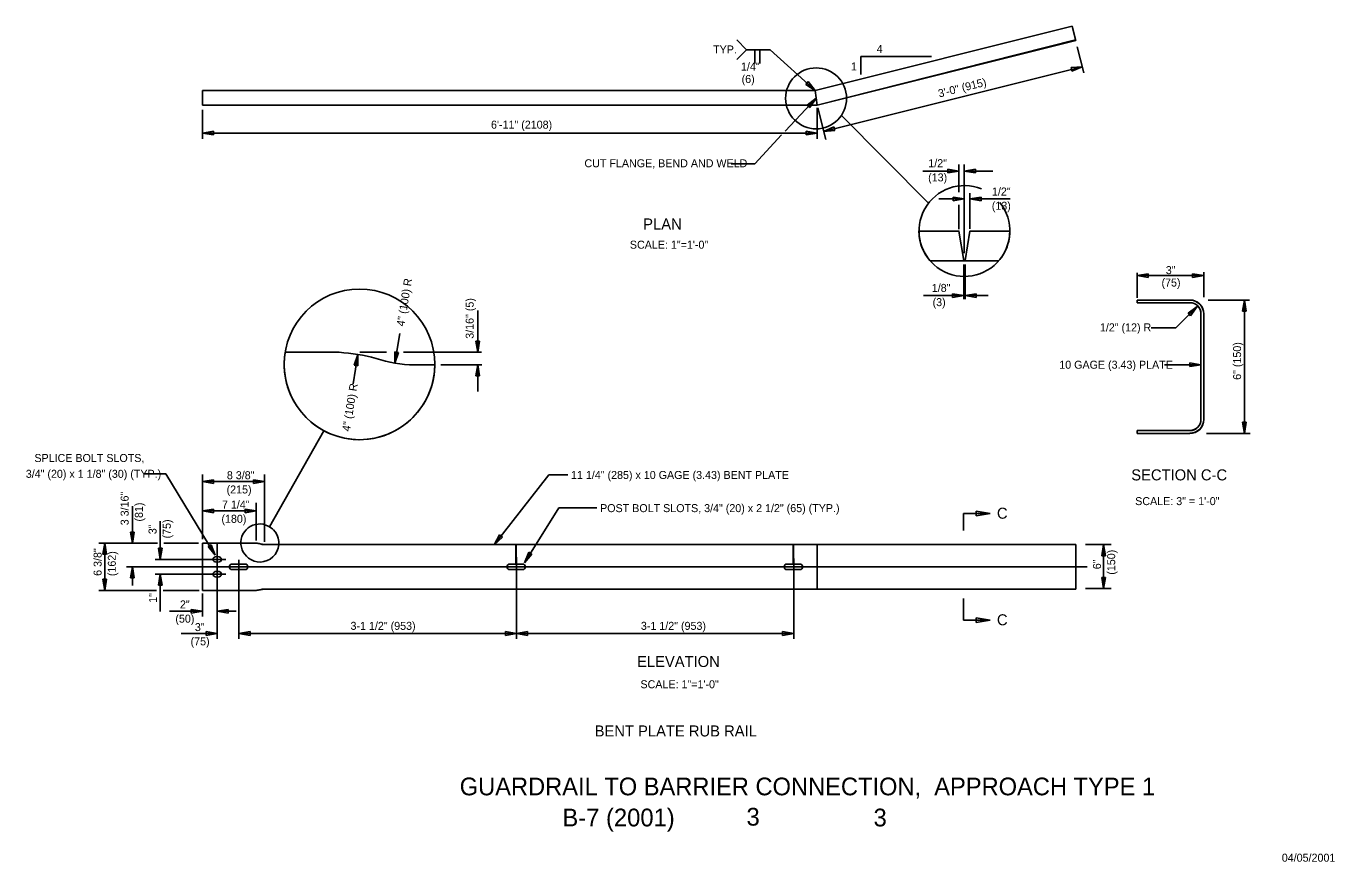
# Model space of a CAD drawing. Extents: x 1.7 to 16.4, y 0.2 to 9.6.
import ezdxf

# ---------------------------------------------------------------- set-up
doc = ezdxf.new("R2010")
doc.units = 0
for name, color, linetype in [('SD_P_Center Lines', 7, 'Continuous'), ('SD_P_Dimension Lines', 7, 'Continuous'), ('SD_P_Dimension Text', 7, 'Continuous'), ('SD_P_Frame', 7, 'Continuous'), ('SD_P_Prop Object Lines', 7, 'Continuous'), ('SD_P_Shading', 7, 'Continuous'), ('SD_P_Subtitles', 7, 'Continuous'), ('SD_X_Exist Hidden Lines', 7, 'Continuous')]:
    doc.layers.add(name, color=color, linetype=linetype)

msp = doc.modelspace()

# ---------------------------------------------------------------- linework, layer by layer
at = {"layer": 'SD_P_Center Lines'}
for p, q in [((10.846, 8.627), (11.825, 7.64)), ((12.227, 7.075), (12.227, 8.074)), ((4.411, 4), (5.022, 5.08)), ((3.823, 3.712), (3.823, 2.739)), ((2.802, 3.549), (13.608, 3.549)), ((3.919, 3.633), (3.125, 3.633)), ((4.068, 3.626), (4.068, 2.739)), ((7.19, 3.657), (7.19, 2.739)), ((10.308, 3.644), (10.308, 2.739)), ((3.919, 3.466), (3.125, 3.466))]:
    msp.add_line(p, q, dxfattribs=at)
for centre, radius in [((10.56, 8.818), 0.343), ((5.424, 5.826), 0.847)]:
    msp.add_circle(centre, radius, dxfattribs=at)
for centre, radius, start, end in [((12.228, 7.326), 0.511, 67.9343, 38.743), ((4.301, 3.819), 0.212, 46.2325, 242.2321), ((4.305, 3.815), 0.212, 240.7825, 46.0192)]:
    msp.add_arc(centre, radius, start, end, dxfattribs=at)
at = {"layer": 'SD_P_Dimension Lines'}
for p, q in [((9.778, 9.365), (9.667, 9.477)), ((9.778, 9.365), (9.667, 9.254)), ((10.044, 9.365), (9.778, 9.365)), ((9.871, 9.365), (9.871, 9.211)), ((9.926, 9.365), (9.926, 9.211)), ((10.551, 8.907), (10.044, 9.365)), ((11.064, 9.29), (11.857, 9.29)), ((11.064, 9.29), (11.064, 9.085)), ((13.498, 9.399), (13.571, 9.105)), ((10.644, 8.446), (13.554, 9.174)), ((13.554, 9.174), (13.428, 9.164)), ((13.428, 9.164), (13.438, 9.123)), ((13.438, 9.123), (13.554, 9.174)), ((10.472, 9.006), (10.444, 8.975)), ((10.551, 8.907), (10.472, 9.006)), ((10.444, 8.975), (10.551, 8.907)), ((3.657, 8.69), (3.657, 8.363)), ((10.559, 8.82), (10.213, 8.449)), ((10.559, 8.82), (10.458, 8.743)), ((10.458, 8.743), (10.489, 8.714)), ((10.489, 8.714), (10.559, 8.82)), ((10.572, 8.711), (10.572, 8.363)), ((10.578, 8.711), (10.668, 8.354)), ((3.782, 8.449), (3.657, 8.428)), ((3.782, 8.449), (3.657, 8.428)), ((3.657, 8.428), (10.572, 8.428)), ((3.657, 8.428), (3.782, 8.407)), ((3.657, 8.428), (3.782, 8.407)), ((3.782, 8.407), (3.782, 8.449)), ((3.782, 8.407), (3.782, 8.449)), ((10.171, 8.406), (9.87, 8.083)), ((10.572, 8.428), (10.447, 8.449)), ((10.447, 8.449), (10.447, 8.407)), ((10.447, 8.407), (10.572, 8.428)), ((10.76, 8.497), (10.644, 8.446)), ((10.644, 8.446), (10.77, 8.456)), ((10.77, 8.456), (10.76, 8.497)), ((9.87, 8.083), (9.603, 8.083)), ((12.166, 8), (11.759, 8)), ((12.166, 8), (12.041, 8.021)), ((12.041, 8.021), (12.041, 7.979)), ((12.041, 7.979), (12.166, 8)), ((12.166, 7.763), (12.166, 8.074)), ((12.352, 8.021), (12.227, 8)), ((12.227, 8), (12.549, 8)), ((12.227, 8), (12.352, 7.979)), ((12.352, 7.979), (12.352, 8.021)), ((11.94, 7.687), (12.227, 7.687)), ((12.227, 7.687), (12.102, 7.708)), ((12.102, 7.708), (12.102, 7.666)), ((12.102, 7.666), (12.227, 7.687)), ((12.29, 7.351), (12.29, 7.751)), ((12.415, 7.708), (12.29, 7.687)), ((12.29, 7.687), (12.741, 7.687)), ((12.29, 7.687), (12.415, 7.666)), ((12.415, 7.666), (12.415, 7.708)), ((12.166, 7.348), (12.166, 7.622)), ((12.22, 6.95), (12.22, 6.56)), ((12.237, 6.95), (12.237, 6.56)), ((14.17, 6.576), (14.17, 6.855)), ((14.295, 6.845), (14.17, 6.824)), ((14.17, 6.824), (14.92, 6.824)), ((14.17, 6.824), (14.295, 6.803)), ((14.295, 6.803), (14.295, 6.845)), ((14.92, 6.824), (14.795, 6.845)), ((14.795, 6.845), (14.795, 6.803)), ((14.795, 6.803), (14.92, 6.824)), ((14.92, 6.582), (14.92, 6.862)), ((11.769, 6.6), (12.22, 6.6)), ((12.22, 6.6), (12.095, 6.621)), ((12.095, 6.621), (12.095, 6.579)), ((12.095, 6.579), (12.22, 6.6)), ((12.362, 6.621), (12.237, 6.6)), ((12.237, 6.6), (12.496, 6.6)), ((12.237, 6.6), (12.362, 6.579)), ((12.362, 6.579), (12.362, 6.621)), ((14.971, 6.55), (15.433, 6.55)), ((15.377, 6.55), (15.356, 6.425)), ((15.377, 5.05), (15.377, 6.55)), ((15.398, 6.425), (15.377, 6.55)), ((6.754, 5.962), (6.754, 6.432)), ((14.846, 6.476), (14.606, 6.236)), ((14.846, 6.476), (14.743, 6.402)), ((14.743, 6.402), (14.772, 6.373)), ((14.772, 6.373), (14.846, 6.476)), ((15.356, 6.425), (15.398, 6.425)), ((14.327, 6.236), (14.606, 6.236)), ((5.822, 5.84), (5.879, 6.175)), ((6.733, 6.087), (6.754, 5.962)), ((6.775, 6.087), (6.733, 6.087)), ((6.754, 5.962), (6.775, 6.087)), ((5.405, 5.938), (5.351, 5.608)), ((5.405, 5.938), (5.364, 5.818)), ((5.406, 5.811), (5.405, 5.938)), ((5.429, 5.962), (5.727, 5.962)), ((5.822, 5.967), (5.822, 5.84)), ((5.864, 5.96), (5.822, 5.967)), ((5.822, 5.84), (5.864, 5.96)), ((5.917, 5.962), (6.795, 5.962)), ((5.364, 5.818), (5.406, 5.811)), ((6.337, 5.821), (6.8, 5.821)), ((6.754, 5.821), (6.733, 5.696)), ((6.754, 5.521), (6.754, 5.821)), ((6.775, 5.696), (6.754, 5.821)), ((14.479, 5.822), (14.889, 5.822)), ((14.889, 5.822), (14.764, 5.843)), ((14.764, 5.843), (14.764, 5.801)), ((14.764, 5.801), (14.889, 5.822)), ((6.733, 5.696), (6.775, 5.696)), ((15.356, 5.175), (15.377, 5.05)), ((15.398, 5.175), (15.356, 5.175)), ((15.377, 5.05), (15.398, 5.175)), ((14.951, 5.05), (15.443, 5.05)), ((3.003, 4.595), (3.246, 4.595)), ((3.801, 3.679), (3.246, 4.595)), ((3.657, 3.937), (3.657, 4.587)), ((4.355, 3.831), (4.355, 4.587)), ((6.938, 3.798), (7.554, 4.582)), ((7.554, 4.582), (7.767, 4.582)), ((3.782, 4.528), (3.657, 4.507)), ((3.657, 4.507), (4.355, 4.507)), ((3.657, 4.507), (3.782, 4.486)), ((3.782, 4.486), (3.782, 4.528)), ((4.355, 4.507), (4.23, 4.528)), ((4.23, 4.528), (4.23, 4.486)), ((4.23, 4.486), (4.355, 4.507)), ((2.87, 3.815), (2.87, 4.23)), ((3.782, 4.198), (3.657, 4.177)), ((3.657, 4.177), (4.261, 4.177)), ((3.657, 4.177), (3.782, 4.156)), ((3.782, 4.156), (3.782, 4.198)), ((4.261, 4.177), (4.136, 4.198)), ((4.136, 4.198), (4.136, 4.156)), ((4.136, 4.156), (4.261, 4.177)), ((4.261, 3.846), (4.261, 4.268)), ((7.28, 3.595), (7.666, 4.212)), ((7.666, 4.212), (8.095, 4.212)), ((12.516, 4.149), (12.216, 4.149)), ((12.216, 4.149), (12.216, 3.957)), ((12.516, 4.149), (12.36, 4.175)), ((12.36, 4.175), (12.36, 4.123)), ((12.36, 4.123), (12.516, 4.149)), ((3.183, 3.633), (3.183, 4.064)), ((2.849, 3.94), (2.87, 3.815)), ((2.891, 3.94), (2.849, 3.94)), ((2.87, 3.815), (2.891, 3.94)), ((3.657, 3.861), (3.657, 3.937)), ((6.999, 3.909), (6.938, 3.798)), ((6.938, 3.798), (7.032, 3.883)), ((7.032, 3.883), (6.999, 3.909)), ((3.152, 3.815), (2.49, 3.815)), ((2.558, 3.815), (2.537, 3.69)), ((2.537, 3.69), (2.579, 3.69)), ((2.558, 3.284), (2.558, 3.815)), ((2.579, 3.69), (2.558, 3.815)), ((3.162, 3.758), (3.183, 3.633)), ((3.204, 3.758), (3.162, 3.758)), ((3.183, 3.633), (3.204, 3.758)), ((3.614, 3.815), (3.222, 3.815)), ((3.756, 3.798), (3.72, 3.776)), ((3.72, 3.776), (3.801, 3.679)), ((3.801, 3.679), (3.756, 3.798)), ((7.328, 3.712), (7.28, 3.595)), ((7.28, 3.595), (7.364, 3.69)), ((7.364, 3.69), (7.328, 3.712)), ((13.878, 3.799), (13.591, 3.799)), ((13.793, 3.799), (13.772, 3.674)), ((13.793, 3.799), (13.793, 3.549)), ((13.814, 3.674), (13.793, 3.799)), ((2.87, 3.549), (2.849, 3.424)), ((2.87, 3.339), (2.87, 3.549)), ((2.891, 3.424), (2.87, 3.549)), ((13.772, 3.674), (13.814, 3.674)), ((13.793, 3.304), (13.793, 3.549)), ((2.537, 3.409), (2.558, 3.284)), ((2.579, 3.409), (2.537, 3.409)), ((2.558, 3.284), (2.579, 3.409)), ((2.849, 3.424), (2.891, 3.424)), ((3.183, 3.466), (3.162, 3.341)), ((3.183, 3.046), (3.183, 3.466)), ((3.204, 3.341), (3.183, 3.466)), ((13.772, 3.429), (13.793, 3.304)), ((13.814, 3.429), (13.772, 3.429)), ((13.793, 3.304), (13.814, 3.429)), ((3.141, 3.284), (2.49, 3.284)), ((3.162, 3.341), (3.204, 3.341)), ((3.622, 3.284), (3.216, 3.284)), ((3.657, 3.25), (3.657, 2.989)), ((13.878, 3.304), (13.591, 3.304)), ((12.216, 3.192), (12.216, 2.949)), ((3.287, 3.049), (3.657, 3.049)), ((3.657, 3.049), (3.532, 3.07)), ((3.532, 3.07), (3.532, 3.028)), ((3.532, 3.028), (3.657, 3.049)), ((3.948, 3.07), (3.823, 3.049)), ((3.823, 3.049), (4.036, 3.049)), ((3.823, 3.049), (3.948, 3.028)), ((3.948, 3.028), (3.948, 3.07)), ((12.516, 2.949), (12.216, 2.949)), ((12.516, 2.949), (12.36, 2.975)), ((12.36, 2.975), (12.36, 2.923)), ((12.36, 2.923), (12.516, 2.949)), ((3.417, 2.799), (3.823, 2.799)), ((3.823, 2.799), (3.698, 2.82)), ((3.698, 2.82), (3.698, 2.778)), ((3.698, 2.778), (3.823, 2.799)), ((4.193, 2.82), (4.068, 2.799)), ((4.068, 2.799), (7.19, 2.799)), ((4.068, 2.799), (4.193, 2.778)), ((4.193, 2.778), (4.193, 2.82)), ((7.19, 2.799), (7.065, 2.82)), ((7.065, 2.82), (7.065, 2.778)), ((7.065, 2.778), (7.19, 2.799)), ((7.315, 2.82), (7.19, 2.799)), ((7.19, 2.799), (10.308, 2.799)), ((7.19, 2.799), (7.315, 2.778)), ((7.315, 2.778), (7.315, 2.82)), ((10.308, 2.799), (10.183, 2.82)), ((10.183, 2.82), (10.183, 2.778)), ((10.183, 2.778), (10.308, 2.799))]:
    msp.add_line(p, q, dxfattribs=at)
at = {"layer": 'SD_P_Prop Object Lines'}
for p, q in [((10.551, 8.907), (13.441, 9.63)), ((13.481, 9.468), (13.441, 9.63)), ((10.572, 8.741), (13.481, 9.468)), ((3.657, 8.741), (3.657, 8.907)), ((3.657, 8.907), (10.551, 8.907)), ((10.572, 8.741), (10.551, 8.907)), ((3.657, 8.741), (10.572, 8.741)), ((11.721, 7.326), (12.166, 7.326)), ((12.22, 6.993), (12.166, 7.326)), ((12.237, 6.993), (12.29, 7.326)), ((12.29, 7.326), (12.739, 7.326)), ((11.841, 6.992), (12.616, 6.992)), ((14.764, 6.55), (14.17, 6.55)), ((14.17, 6.55), (14.17, 6.519)), ((14.764, 6.519), (14.17, 6.519)), ((14.889, 5.207), (14.889, 6.394)), ((14.92, 5.207), (14.92, 6.394)), ((4.584, 5.962), (5.197, 5.962)), ((6.039, 5.821), (6.264, 5.821)), ((14.764, 5.082), (14.17, 5.082)), ((14.17, 5.082), (14.17, 5.05)), ((14.764, 5.05), (14.17, 5.05)), ((3.657, 3.815), (4.261, 3.815)), ((3.657, 3.815), (3.657, 3.284)), ((4.355, 3.799), (13.481, 3.799)), ((13.481, 3.299), (13.481, 3.799)), ((3.776, 3.633), (3.776, 3.632)), ((3.832, 3.664), (3.814, 3.664)), ((3.832, 3.601), (3.814, 3.601)), ((3.823, 3.633), (3.823, 3.633)), ((3.87, 3.633), (3.87, 3.632)), ((3.87, 3.633), (3.87, 3.628)), ((3.96, 3.549), (3.96, 3.548)), ((3.991, 3.58), (4.137, 3.58)), ((4.068, 3.549), (4.068, 3.549)), ((4.168, 3.549), (4.168, 3.548)), ((7.082, 3.549), (7.082, 3.548)), ((7.113, 3.58), (7.259, 3.58)), ((7.19, 3.549), (7.19, 3.549)), ((7.29, 3.549), (7.29, 3.548)), ((10.2, 3.549), (10.2, 3.548)), ((10.231, 3.58), (10.377, 3.58)), ((10.308, 3.549), (10.308, 3.549)), ((10.408, 3.549), (10.408, 3.548)), ((3.776, 3.466), (3.776, 3.465)), ((3.832, 3.497), (3.814, 3.497)), ((3.832, 3.434), (3.814, 3.434)), ((3.823, 3.466), (3.823, 3.466)), ((3.87, 3.466), (3.87, 3.465)), ((3.87, 3.466), (3.87, 3.461)), ((4.137, 3.518), (3.991, 3.518)), ((7.259, 3.518), (7.113, 3.518)), ((10.377, 3.518), (10.231, 3.518)), ((3.657, 3.284), (4.261, 3.284)), ((4.355, 3.299), (13.481, 3.299))]:
    msp.add_line(p, q, dxfattribs=at)
for centre, radius, start, end in [((14.764, 6.394), 0.156, 0, 90), ((14.764, 6.394), 0.125, 0, 90), ((5.029, 3.652), 2.316, 75.4513, 85.8593), ((6.039, 7.117), 1.296, 250.7139, 270.0036), ((14.764, 5.207), 0.125, 270, 0), ((14.764, 5.207), 0.156, 270, 360), ((4.243, 3.558), 0.257, 75.4513, 85.8593), ((4.355, 3.943), 0.144, 250.7139, 270.0036), ((3.991, 3.549), 0.0307, 90, 180), ((3.991, 3.548), 0.0307, 180, 270), ((4.137, 3.549), 0.0307, 0, 90), ((4.137, 3.548), 0.0307, 270, 360), ((7.113, 3.549), 0.0307, 90, 180), ((7.113, 3.548), 0.0307, 180, 270), ((7.259, 3.549), 0.0307, 0, 90), ((7.259, 3.548), 0.0307, 270, 360), ((10.231, 3.549), 0.0307, 90, 180), ((10.231, 3.548), 0.0307, 180, 270), ((10.377, 3.549), 0.0307, 0, 90), ((10.377, 3.548), 0.0307, 270, 360), ((4.243, 3.54), 0.257, 274.1407, 284.5487), ((4.355, 3.155), 0.144, 89.9964, 109.2861)]:
    msp.add_arc(centre, radius, start, end, dxfattribs=at)
for centre, major_axis, start_param, end_param in [((3.814, 3.633), (-0.0375, 0), 4.712389, 6.283185), ((3.814, 3.632), (-0.0375, 0), 0, 1.570796), ((3.832, 3.633), (0.0375, 0), 0, 1.570796), ((3.832, 3.632), (0.0375, 0), 4.712389, 6.283185), ((3.814, 3.466), (-0.0375, 0), 4.712389, 6.283185), ((3.814, 3.465), (-0.0375, 0), 0, 1.570796), ((3.832, 3.466), (0.0375, 0), 0, 1.570796), ((3.832, 3.465), (0.0375, 0), 4.712389, 6.283185)]:
    msp.add_ellipse(centre, major_axis=major_axis, ratio=0.826016, start_param=start_param, end_param=end_param, dxfattribs=at)
at = {"layer": 'SD_P_Shading'}
for p, q in [((13.441, 9.63), (10.551, 8.907)), ((13.479, 9.478), (13.441, 9.63)), ((10.572, 8.741), (13.479, 9.478)), ((10.551, 8.907), (3.657, 8.907)), ((3.657, 8.907), (3.657, 8.741)), ((3.657, 8.741), (10.572, 8.741)), ((12.739, 7.326), (12.739, 7.326)), ((14.17, 6.519), (14.17, 6.55)), ((14.17, 6.55), (14.764, 6.55)), ((14.764, 6.519), (14.17, 6.519)), ((14.889, 5.207), (14.889, 6.394)), ((14.92, 6.394), (14.92, 5.207)), ((4.587, 5.961), (4.588, 5.962)), ((4.588, 5.962), (5.197, 5.962)), ((6.039, 5.821), (6.271, 5.821)), ((14.17, 5.05), (14.17, 5.082)), ((14.17, 5.082), (14.764, 5.082)), ((14.764, 5.05), (14.17, 5.05)), ((3.657, 3.284), (3.657, 3.815)), ((3.657, 3.815), (3.822, 3.815)), ((3.822, 3.815), (3.822, 3.664)), ((3.824, 3.664), (3.824, 3.815)), ((3.824, 3.815), (4.261, 3.815)), ((4.261, 3.815), (4.355, 3.799)), ((4.355, 3.799), (7.184, 3.799)), ((7.184, 3.799), (7.184, 3.58)), ((7.186, 3.58), (7.186, 3.799)), ((7.186, 3.799), (10.302, 3.799)), ((10.302, 3.799), (10.302, 3.58)), ((10.304, 3.58), (10.304, 3.799)), ((10.304, 3.799), (13.481, 3.799)), ((13.481, 3.799), (13.481, 3.299)), ((3.822, 3.664), (3.814, 3.664)), ((3.822, 3.601), (3.822, 3.497)), ((3.832, 3.664), (3.824, 3.664)), ((3.824, 3.601), (3.832, 3.601)), ((3.824, 3.549), (3.824, 3.601)), ((3.96, 3.549), (3.824, 3.549)), ((3.824, 3.497), (3.824, 3.547)), ((3.824, 3.547), (3.96, 3.547)), ((3.87, 3.632), (3.87, 3.633)), ((3.87, 3.633), (3.87, 3.628)), ((3.96, 3.549), (3.96, 3.548)), ((4.137, 3.58), (3.991, 3.58)), ((4.168, 3.548), (4.168, 3.549)), ((7.082, 3.549), (7.082, 3.548)), ((7.184, 3.58), (7.113, 3.58)), ((7.259, 3.58), (7.186, 3.58)), ((7.29, 3.548), (7.29, 3.549)), ((10.2, 3.549), (10.2, 3.548)), ((10.302, 3.58), (10.231, 3.58)), ((10.377, 3.58), (10.304, 3.58)), ((10.408, 3.548), (10.408, 3.549)), ((3.776, 3.466), (3.776, 3.465)), ((3.822, 3.497), (3.814, 3.497)), ((3.814, 3.434), (3.832, 3.434)), ((3.832, 3.497), (3.824, 3.497)), ((3.87, 3.465), (3.87, 3.466)), ((3.87, 3.466), (3.87, 3.461)), ((3.991, 3.518), (4.137, 3.518)), ((7.113, 3.518), (7.259, 3.518)), ((10.231, 3.518), (10.377, 3.518)), ((4.261, 3.284), (3.657, 3.284)), ((4.355, 3.299), (4.261, 3.284)), ((13.481, 3.299), (4.355, 3.299))]:
    msp.add_line(p, q, dxfattribs=at)
for points in [[(11.717, 7.326), (12.166, 7.326), (12.22, 6.993), (11.841, 6.992)], [(12.739, 7.326), (12.29, 7.326), (12.237, 6.993), (12.616, 6.992)]]:
    msp.add_lwpolyline(points, dxfattribs=at)
for centre, radius, start, end in [((12.228, 7.326), 0.511, 179.9551, 220.7308), ((12.228, 7.326), 0.511, 319.2694, 0.0449), ((14.766, 6.396), 0.154, 359.1129, 90.8871), ((14.765, 6.395), 0.124, 359.3222, 90.6778), ((5.424, 5.826), 0.847, 170.8022, 359.6619), ((5.029, 3.652), 2.316, 75.4513, 85.8593), ((6.039, 7.117), 1.296, 250.7139, 270.0036), ((14.767, 5.203), 0.153, 268.7742, 1.5919), ((14.766, 5.205), 0.123, 268.9656, 1.0344), ((3.991, 3.549), 0.0307, 90, 180), ((3.991, 3.548), 0.0307, 182.4923, 270), ((4.137, 3.549), 0.0307, 0, 90), ((4.137, 3.548), 0.0307, 270, 360), ((7.113, 3.549), 0.0307, 90, 180), ((7.113, 3.548), 0.0307, 180, 270), ((7.259, 3.549), 0.0307, 0, 90), ((7.259, 3.548), 0.0307, 270, 360), ((10.231, 3.549), 0.0307, 90, 180), ((10.231, 3.548), 0.0307, 180, 270), ((10.377, 3.549), 0.0307, 0, 90), ((10.377, 3.548), 0.0307, 270, 360)]:
    msp.add_arc(centre, radius, start, end, dxfattribs=at)
for centre, major_axis, start_param, end_param in [((3.814, 3.633), (-0.0375, 0), 4.712389, 6.283185), ((3.814, 3.632), (-0.0375, 0), 0, 1.570796), ((3.832, 3.633), (0.0375, 0), 0, 1.570796), ((3.832, 3.632), (0.0375, 0), 4.712389, 6.283185), ((3.814, 3.466), (-0.0375, 0), 4.712389, 6.283185), ((3.814, 3.465), (-0.0375, 0), 0, 1.570796), ((3.832, 3.466), (0.0375, 0), 0, 1.570796), ((3.832, 3.465), (0.0375, 0), 4.712389, 6.283185)]:
    msp.add_ellipse(centre, major_axis=major_axis, ratio=0.826016, start_param=start_param, end_param=end_param, dxfattribs=at)
at = {"layer": 'SD_X_Exist Hidden Lines'}
msp.add_line((10.572, 3.299), (10.572, 3.799), dxfattribs=at)

# ---------------------------------------------------------------- texts
at = {"layer": 'SD_P_Dimension Text'}
for s, height, p in [('TYP.', 0.09, (9.401, 9.323)), ('4', 0.09, (11.241, 9.329)), ('1/4"', 0.09, (9.715, 9.131)), ('1', 0.09, (10.952, 9.132)), ('(6)', 0.09, (9.722, 8.991)), ('6\'-11" (2108)', 0.09, (6.903, 8.477)), ('CUT FLANGE, BEND AND WELD', 0.09, (7.954, 8.043)), ('1/2"', 0.09, (11.822, 8.044)), ('(13)', 0.09, (11.82, 7.884)), ('1/2"', 0.09, (12.538, 7.725)), ('(13)', 0.09, (12.536, 7.565)), ('SCALE: 1"=1\'-0"', 0.09, (8.465, 7.127)), ('3"', 0.09, (14.493, 6.841)), ('(75)', 0.09, (14.445, 6.701)), ('1/8"', 0.09, (11.861, 6.641)), ('(3)', 0.09, (11.87, 6.481)), ('1/2" (12) R ', 0.09, (13.752, 6.197)), ('10 GAGE (3.43) PLATE', 0.09, (13.295, 5.777)), ('SPLICE BOLT SLOTS,', 0.09, (1.767, 4.728)), ('3/4" (20) x 1 1/8" (30) (TYP.)', 0.09, (1.67, 4.55)), ('8 3/8"', 0.09, (3.932, 4.534)), ('11 1/4" (285) x 10 GAGE (3.43) BENT PLATE', 0.09, (7.803, 4.537)), ('(215)', 0.09, (3.929, 4.374)), ('7 1/4"', 0.09, (3.877, 4.204)), ('SCALE: 3" = 1\'-0"', 0.09, (14.149, 4.243)), ('(180)', 0.09, (3.871, 4.044)), ('POST BOLT SLOTS, 3/4" (20) x 2 1/2" (65) (TYP.)', 0.09, (8.13, 4.164)), ('C', 0.124, (12.594, 4.09)), ('2"', 0.09, (3.404, 3.081)), ('(50)', 0.09, (3.353, 2.921)), ('C', 0.124, (12.594, 2.891)), ('3"', 0.09, (3.572, 2.826)), ('3-1 1/2" (953)', 0.09, (5.323, 2.84)), ('3-1 1/2" (953)', 0.09, (8.589, 2.84)), ('(75)', 0.09, (3.524, 2.666)), ('SCALE: 1"=1\'-0"', 0.09, (8.584, 2.183))]:
    msp.add_text(s, height=height, dxfattribs=at).set_placement(p)
for s, rotation, p in [('3\'-0" (915)', 14.0455, (11.945, 8.827)), ('4" (100) R', 80.6496, (5.928, 6.249)), ('3/16" (5)', 90, (6.708, 6.114)), ('6" (150)', 90, (15.34, 5.652)), ('4" (100) R', 80.6496, (5.316, 5.067)), ('3 3/16"', 90, (2.827, 4.016)), ('(81)', 90, (2.987, 4.058)), ('3"', 90, (3.141, 3.916)), ('(75)', 90, (3.301, 3.868)), ('6 3/8"', 90, (2.523, 3.447)), ('(162)', 90, (2.683, 3.444)), ('(150)', 90, (13.924, 3.46)), ('6"', 90, (13.764, 3.522)), ('1"', 90, (3.146, 3.144))]:
    msp.add_text(s, height=0.09, rotation=rotation, dxfattribs=at).set_placement(p)
at = {"layer": 'SD_P_Frame'}
for s, height, p in [('GUARDRAIL TO BARRIER CONNECTION,  APPROACH TYPE 1', 0.199, (6.551, 0.979)), ('B-7 (2001)   ', 0.2, (7.706, 0.629)), ('3   ', 0.2, (9.777, 0.638)), ('3   ', 0.2, (11.206, 0.629)), ('04/05/2001', 0.09, (15.798, 0.232))]:
    msp.add_text(s, height=height, dxfattribs=at).set_placement(p)
at = {"layer": 'SD_P_Subtitles'}
for s, p in [('PLAN', (8.615, 7.343)), ('SECTION C-C', (14.105, 4.521)), ('ELEVATION', (8.546, 2.422)), ('BENT PLATE RUB RAIL', (8.069, 1.641))]:
    msp.add_text(s, height=0.124, dxfattribs=at).set_placement(p)

doc.saveas('drawing.dxf')
